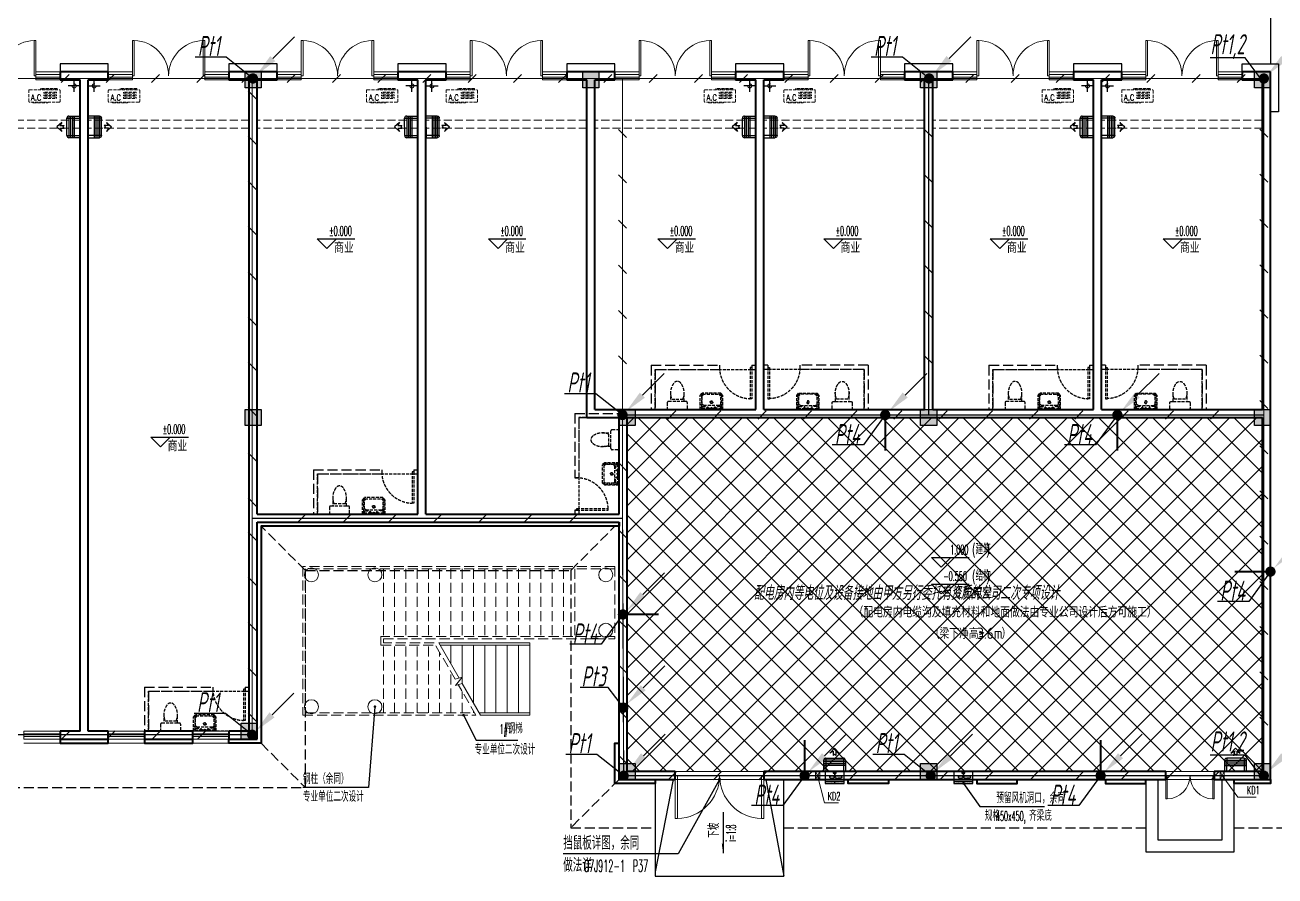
# Model space of a CAD drawing. Extents: x -24105 to 1725648, y 165513 to 982828.
# Drawn here: x 161605 to 192690, y 188250 to 209414 of the extents above; entities that cross this region are included whole.
import ezdxf
from ezdxf.enums import TextEntityAlignment as Align

# ---------------------------------------------------------------- set-up
doc = ezdxf.new("R2010")
doc.units = 0
doc.header["$LTSCALE"] = 1000
doc.header["$MEASUREMENT"] = 0
for name, pattern in [('__DASH', [0.35, 0.25, -0.1]), ('CENTER2', [1.125, 0.75, -0.125, 0.125, -0.125]), ('DASH', [0.35, 0.25, -0.1])]:
    doc.linetypes.add(name, pattern=pattern)
for name, color, linetype in [('!!电气', 1, 'Continuous'), ('A-AC', 8, 'Continuous'), ('A-DI-S(箭头)', 8, 'Continuous'), ('A-EQPM-MECH', 8, 'Continuous'), ('DIM-照明', 3, 'Continuous'), ('DIM_ELEV', 8, 'Continuous'), ('DIM_LEAD', 8, 'Continuous'), ('DIM_SYMB', 8, 'Continuous'), ('H-SB-ZK', 8, 'Continuous'), ('LWIRE', 4, 'Continuous'), ('PUB_TEXT', 8, 'Continuous'), ('S-COLU-HATCH', 8, 'Continuous'), ('S-COLU-LINE1', 8, 'Continuous'), ('SHTLN', 4, 'Continuous'), ('WIRE-接地', 2, 'Continuous'), ('卫生间', 8, 'Continuous'), ('平面线脚', 8, 'Continuous'), ('机电标识类', 8, 'Continuous')]:
    doc.layers.add(name, color=color, linetype=linetype)
for name, color, linetype, lineweight in [('E_钢构雨棚', 8, 'Continuous', 18), ('WALL', 8, 'Continuous', 40), ('WINDOW', 8, 'Continuous', 15), ('平面-栏杆', 8, 'Continuous', 15), ('平面-看线', 8, 'Continuous', 15), ('平面-空调预留孔', 8, 'Continuous', 15), ('空调', 8, 'Continuous', 13), ('立面-普通轮廓', 8, 'Continuous', 18)]:
    doc.layers.add(name, color=color, linetype=linetype, lineweight=lineweight)
doc.layers.add('审核', color=1, linetype='Continuous', plot=False)
doc.styles.add('_TCH_DIM', font='SIMPLEX.shx', dxfattribs={"width": 0.7, "bigfont": 'GBCBIG.shx'})
doc.styles.add('HZTXT', font='gbeitc.shx', dxfattribs={"width": 0.8, "height": 400, "bigfont": 'hztxt.shx'})
doc.styles.get("Standard").update_dxf_attribs({"font": 'gbenor.shx', "bigfont": 'gbcbig.shx'})

# ---------------------------------------------------------------- blocks, each defined once
blk = doc.blocks.new('QER5Y5WE3')
for p, q in [((-194, 188), (-1, 388)), ((72, 389), (-156, 153)), ((321, -43), (-61, 326)), ((360, -17), (-29, 359)), ((389, 14), (0, 389)), ((72, 389), (387, 86)), ((236, 408), (404, 419)), ((326, 383), (236, 408)), ((326, 383), (253, 308)), ((372, 340), (299, 264)), ((399, 251), (372, 340)), ((399, 251), (404, 419)), ((194, -188), (-194, 188)), ((292, -73), (-90, 296)), ((387, 86), (159, -151)), ((388, 13), (194, -188)), ((297, 307), (253, 308)), ((299, 264), (297, 307))]:
    blk.add_line(p, q)
for centre, start, end in [((36, 352), 46.0154, 136.0154), ((351, 49), 316.0154, 46.0154)]:
    blk.add_arc(centre, 51.3, start, end)
blk = doc.blocks.new('DWEX-4.0')
at = {"layer": 'H-SB-ZK'}
for p, q in [((-300, 38), (-300, -38)), ((-257, 38), (-300, 38)), ((-257, -38), (-257, 38)), ((-257, 0), (-160, 0)), ((-300, -38), (-257, -38))]:
    blk.add_line(p, q, dxfattribs=at)
blk.add_lwpolyline([(0, -235), (0, 235), (-300, 235), (-300, -235)], close=True, dxfattribs=at)
for points in [[(-300, 235), (-291, 38), (-291, -38), (-300, -235)], [(-300, 235), (-291, 38), (-291, -38), (-300, -235)], [(-300, 170), (-291, 38), (-291, -38), (-300, -120)], [(-300, 70), (-294, 38), (-295, -38), (-300, -70)], [(-140, 0), (-300, 0)], [(-111, 0), (-115, 0)], [(0, 0), (-48, 0)], [(-41, 235), (-41, -235)], [(-41, 235), (-30, 212), (-41, 195), (-32, 161), (-41, 122)], [(-41, 122), (-32, 89), (-41, 63), (-31, 39), (-41, 21)], [(-41, 21), (-30, -2), (-41, -19), (-31, -43), (-41, -61)], [(-41, -61), (-30, -84), (-41, -101), (-31, -125), (-41, -155)], [(-41, -155), (-30, -164), (-41, -180), (-40, -182)], [(-40, -182), (-30, -216), (-41, -233), (-40, -235)]]:
    blk.add_lwpolyline(points, dxfattribs=at)
for centre, major_axis, ratio, start_param, end_param in [((-91, 67), (0, 130), 0.714286, 1.363322, 1.570796), ((-91, 67), (0, 130), 0.714286, 1.570796, 1.77827), ((-123, 81), (10, 272), 0.216761, 1.270502, 1.533214), ((-125, 57), (0, 81.4), 0.714286, 1.77827, 2.040982), ((-146, 142), (0, 47.7), 0.714286, 0.683857, 1.100611), ((-146, 41), (0, 47.7), 0.714286, 2.040982, 2.457736), ((-160, 165), (0, 18.1), 0.714286, 0, 0.683857), ((-160, 18), (0, 18.1), 0.714286, 2.457736, 3.141593), ((-160, 165), (0, 18.1), 0.714286, -0.683857, 0), ((-160, 18), (0, 18.1), 0.714286, 3.141593, 3.82545), ((-173, 142), (0, 47.7), 0.714286, -1.100611, -0.683857), ((-173, 41), (0, 47.7), 0.714286, 3.82545, 4.242203), ((-196, 81), (-10, 272), 0.216761, -1.533214, -1.270502), ((-194, 57), (0, 81.4), 0.714286, 4.242203, 4.504915), ((-229, 67), (0, 130), 0.714286, -1.570796, -1.363322), ((-229, 67), (0, 130), 0.714286, 4.504915, 4.712389), ((-91, -67), (0, 130), 0.714286, 1.363322, 1.570796), ((-91, -67), (0, 130), 0.714286, 1.570796, 1.77827), ((-125, -57), (0, 81.4), 0.714286, 1.100611, 1.363322), ((-125, -77), (0, 81.4), 0.714286, 1.77827, 2.040982), ((-146, -41), (0, 47.7), 0.714286, 0.683857, 1.100611), ((-146, -92), (0, 47.7), 0.714286, 2.040982, 2.457736), ((-160, -18), (0, 18.1), 0.714286, 0, 0.683857), ((-160, -115), (0, 18.1), 0.714286, 2.457736, 3.141593), ((-160, -18), (0, 18.1), 0.714286, -0.683857, 0), ((-160, -115), (0, 18.1), 0.714286, 3.141593, 3.82545), ((-173, -41), (0, 47.7), 0.714286, -1.100611, -0.683857), ((-173, -92), (0, 47.7), 0.714286, 3.82545, 4.242203), ((-194, -57), (0, 81.4), 0.714286, -1.363322, -1.100611), ((-194, -77), (0, 81.4), 0.714286, 4.242203, 4.504915), ((-229, -67), (0, 130), 0.714286, -1.570796, -1.363322), ((-229, -67), (0, 130), 0.714286, 4.504915, 4.712389)]:
    blk.add_ellipse(centre, major_axis=major_axis, ratio=ratio, start_param=start_param, end_param=end_param, dxfattribs=at)
blk = doc.blocks.new('GSDFD')
at = {"layer": '机电标识类', "color": 250, "linetype": 'DASH', "ltscale": 400}
for p, q in [((14683876, 6457939), (14683876, 6458239)), ((14683726, 6458089), (14684026, 6458089))]:
    blk.add_line(p, q, dxfattribs=at)
at = {"layer": '空调', "color": 1, "linetype": 'DASH'}
blk.add_circle((14683876, 6458089), 50, dxfattribs=at)
blk = doc.blocks.new('gsergvr')
at = {"layer": '平面-空调预留孔', "linetype": 'DASH', "ltscale": 0.3}
for p, q in [((34075, 17176), (34075, 17166)), ((34085, 17156), (34438, 17156)), ((34448, 17166), (34448, 17176))]:
    blk.add_line(p, q, dxfattribs=at)
blk.add_lwpolyline([(34729, 17176), (33989, 17176, -0.414214), (33969, 17196), (33969, 17466, -0.414214), (33989, 17486), (34729, 17486, -0.414214), (34749, 17466), (34749, 17196, -0.414214)], format="xyb", close=True, dxfattribs=at)
for points in [[(34679, 17515), (34260, 17515), (34260, 17500), (34679, 17500)], [(34658, 17428), (34343, 17428), (34343, 17399), (34658, 17399)], [(34658, 17362), (34343, 17362), (34343, 17333), (34658, 17333)], [(34658, 17296), (34343, 17296), (34343, 17267), (34658, 17267)]]:
    blk.add_lwpolyline(points, close=True, dxfattribs=at)
for centre, start, end in [((34085, 17166), 180, 270), ((34438, 17166), 270, 0)]:
    blk.add_arc(centre, 10, start, end, dxfattribs=at)
at = {"layer": '平面-空调预留孔', "linetype": 'DASH', "ltscale": 0.3, "style": '_TCH_DIM', "width": 0.705882}
blk.add_text('A.C', height=146.9, dxfattribs=at).set_placement((34028, 17216))
blk = doc.blocks.new('1241241')
at = {"layer": '审核', "color": 251, "linetype": '__DASH'}
for p, q in [((1100, 2600), (0, 2600)), ((0, 2500), (0, 2600)), ((1000, 2500), (0, 2500)), ((1000, 2500), (1000, 900)), ((1100, 2600), (1100, 900)), ((1100, 900), (1000, 900)), ((1000, 100), (1000, 100)), ((1100, 100), (1000, 100)), ((1100, 100), (1000, 100)), ((1000, 100), (1000, 0)), ((1100, 100), (1000, 100)), ((1100, 0), (1000, 0)), ((1100, 100), (1100, 100)), ((1100, 100), (1100, 0))]:
    blk.add_line(p, q, dxfattribs=at)
at = {"layer": '审核', "color": 251, "linetype": '__DASH', "ltscale": 0.3}
for p, q in [((170, 2200), (30, 2200)), ((0, 2170), (0, 1730)), ((200, 2119), (200, 2170)), ((200, 1780), (200, 2119)), ((430, 2119), (200, 2119)), ((260, 2089), (260, 1810)), ((30, 1700), (170, 1700)), ((200, 1730), (200, 1780)), ((200, 1780), (430, 1780)), ((0, 1379), (350, 1379)), ((0, 819), (0, 1379)), ((349, 1351), (26, 1351)), ((26, 848), (26, 1351)), ((26, 1331), (79, 1331)), ((51, 1379), (51, 1352)), ((79, 1331), (79, 1253)), ((84, 1248), (100, 1248)), ((100, 909), (100, 1289)), ((101, 1291), (127, 1331)), ((123, 1380), (123, 1352)), ((127, 1331), (335, 1331)), ((335, 1331), (381, 1290)), ((381, 1321), (349, 1351)), ((350, 1379), (410, 1329)), ((381, 1321), (381, 878)), ((410, 869), (410, 1329)), ((26, 1010), (26, 1190)), ((26, 1100), (26, 1010)), ((79, 868), (79, 945)), ((84, 950), (100, 950)), ((0, 819), (350, 819)), ((26, 868), (79, 868)), ((349, 848), (26, 848)), ((51, 822), (51, 848)), ((100, 909), (127, 868)), ((123, 820), (123, 848)), ((127, 868), (335, 868)), ((335, 868), (381, 909)), ((381, 878), (349, 848)), ((350, 819), (410, 869)), ((1100, 900), (1000, 900)), ((270, 100), (270, 140)), ((1050, 140), (270, 140)), ((1050, 100), (270, 100)), ((1100, 100), (1000, 100)), ((1050, 100), (1050, 140))]:
    blk.add_line(p, q, dxfattribs=at)
blk.add_lwpolyline([(1000, 0), (0, 0), (0, 2500), (1000, 2500)], close=True, dxfattribs=at)
for centre, radius in [((44, 1100), 8), ((54, 1190), 15), ((56, 1010), 15), ((182, 1100), 33.1), ((182, 1100), 24.9)]:
    blk.add_circle(centre, radius, dxfattribs=at)
for centre, radius, start, end in [((30, 2170), 30, 90, 180), ((170, 2170), 30, 0, 90), ((413, 1722), 398, 53.3619, 112.5495), ((590, 1950), 110, 303.4509, 56.5491), ((30, 1730), 30, 180, 270), ((170, 1730), 30, 270, 0), ((413, 2177), 398, 247.4505, 306.6381), ((84, 1253), 5, 180, 270), ((105, 1289), 5, 147.2444, 180), ((84, 945), 5, 90, 180), ((1050, 120), 780, 90, 178.5307)]:
    blk.add_arc(centre, radius, start, end, dxfattribs=at)
blk = doc.blocks.new('12141')
at = {"layer": '审核', "color": 251, "linetype": '__DASH'}
for p, q in [((-1100, 2500), (0, 2500)), ((-1100, 2500), (-1100, 900)), ((0, 2500), (0, 2400)), ((-1000, 2400), (0, 2400)), ((-1000, 2400), (-1000, 900)), ((-1000, 900), (-1100, 900)), ((-1100, 100), (-1100, 100)), ((-1000, 100), (-1100, 100)), ((-1000, 100), (-1100, 100)), ((-1100, 100), (-1100, 0)), ((-1000, 100), (-1100, 100)), ((-1000, 0), (-1100, 0)), ((-1000, 100), (-1000, 100)), ((-1000, 100), (-1000, 0))]:
    blk.add_line(p, q, dxfattribs=at)
at = {"layer": '审核', "color": 251, "linetype": '__DASH', "ltscale": 0.3}
for p, q in [((-430, 2019), (-200, 2019)), ((-260, 1989), (-260, 1710)), ((-200, 2019), (-200, 2070)), ((-200, 1680), (-200, 2019)), ((-170, 2100), (-30, 2100)), ((0, 2070), (0, 1630)), ((-200, 1680), (-430, 1680)), ((-200, 1630), (-200, 1680)), ((-30, 1600), (-170, 1600)), ((-350, 1279), (-410, 1229)), ((-381, 1221), (-349, 1251)), ((0, 1279), (-350, 1279)), ((-349, 1251), (-26, 1251)), ((-123, 1280), (-123, 1252)), ((-51, 1279), (-51, 1252)), ((-26, 748), (-26, 1251)), ((0, 719), (0, 1279)), ((-410, 769), (-410, 1229)), ((-335, 1231), (-381, 1190)), ((-381, 1221), (-381, 778)), ((-127, 1231), (-335, 1231)), ((-101, 1191), (-127, 1231)), ((-100, 809), (-100, 1189)), ((-84, 1148), (-100, 1148)), ((-26, 1231), (-79, 1231)), ((-79, 1231), (-79, 1153)), ((-26, 910), (-26, 1090)), ((-26, 1000), (-26, 910)), ((-1100, 900), (-1000, 900)), ((-350, 719), (-410, 769)), ((-335, 768), (-381, 809)), ((-381, 778), (-349, 748)), ((0, 719), (-350, 719)), ((-349, 748), (-26, 748)), ((-127, 768), (-335, 768)), ((-100, 809), (-127, 768)), ((-123, 720), (-123, 748)), ((-84, 850), (-100, 850)), ((-79, 768), (-79, 845)), ((-26, 768), (-79, 768)), ((-51, 722), (-51, 748)), ((-1100, 100), (-1000, 100)), ((-1050, 100), (-1050, 140)), ((-1050, 140), (-270, 140)), ((-1050, 100), (-270, 100)), ((-270, 100), (-270, 140))]:
    blk.add_line(p, q, dxfattribs=at)
blk.add_lwpolyline([(-1000, 0), (0, 0), (0, 2400), (-1000, 2400)], close=True, dxfattribs=at)
for centre, radius in [((-182, 1000), 33.1), ((-182, 1000), 24.9), ((-54, 1090), 15), ((-44, 1000), 8), ((-56, 910), 15)]:
    blk.add_circle(centre, radius, dxfattribs=at)
for centre, radius, start, end in [((-590, 1850), 110, 123.4509, 236.5491), ((-413, 1622), 398, 67.4505, 126.6381), ((-170, 2070), 30, 90, 180), ((-30, 2070), 30, 0, 90), ((-413, 2077), 398, 233.3619, 292.5495), ((-170, 1630), 30, 180, 270), ((-30, 1630), 30, 270, 0), ((-105, 1189), 5, 0, 32.7556), ((-84, 1153), 5, 270, 0), ((-1050, 120), 780, 1.4693, 90), ((-84, 845), 5, 0, 90)]:
    blk.add_arc(centre, radius, start, end, dxfattribs=at)
blk = doc.blocks.new('12431231')
at = {"layer": 'S-COLU-HATCH'}
h = blk.add_hatch(color=256, dxfattribs=at)
h.dxf.hatch_style = 1
h.paths.add_polyline_path([(-25500, 17600), (-25100, 17600), (-25100, 17200), (-25500, 17200)])
h = blk.add_hatch(color=256, dxfattribs=at)
h.dxf.hatch_style = 1
h.paths.add_polyline_path([(-17100, 17600), (-16700, 17600), (-16700, 17200), (-17100, 17200)])
h = blk.add_hatch(color=256, dxfattribs=at)
h.dxf.hatch_style = 1
h.paths.add_polyline_path([(-8700, 17600), (-8300, 17600), (-8300, 17200), (-8700, 17200)])
h = blk.add_hatch(color=256, dxfattribs=at)
h.dxf.hatch_style = 1
h.paths.add_polyline_path([(-400, 17600), (0, 17600), (0, 17200), (-400, 17200)])
h = blk.add_hatch(color=256, dxfattribs=at)
h.dxf.hatch_style = 1
h.paths.add_polyline_path([(-25500, 9200), (-25100, 9200), (-25100, 8800), (-25500, 8800)])
h = blk.add_hatch(color=256, dxfattribs=at)
h.dxf.hatch_style = 1
h.paths.add_polyline_path([(-16200, 9200), (-15800, 9200), (-15800, 8800), (-16200, 8800)])
h = blk.add_hatch(color=256, dxfattribs=at)
h.dxf.hatch_style = 1
h.paths.add_polyline_path([(-8700, 9200), (-8300, 9200), (-8300, 8800), (-8700, 8800)])
h = blk.add_hatch(color=256, dxfattribs=at)
h.dxf.hatch_style = 1
h.paths.add_polyline_path([(-400, 9200), (0, 9200), (0, 8800), (-400, 8800)])
h = blk.add_hatch(color=256, dxfattribs=at)
h.dxf.hatch_style = 1
h.paths.add_polyline_path([(-25600, 1400), (-25200, 1400), (-25200, 1000), (-25600, 1000)])
h = blk.add_hatch(color=256, dxfattribs=at)
h.dxf.hatch_style = 1
h.paths.add_polyline_path([(-16200, 400), (-15800, 400), (-15800, 0), (-16200, 0)])
h = blk.add_hatch(color=256, dxfattribs=at)
h.dxf.hatch_style = 1
h.paths.add_polyline_path([(-8700, 400), (-8300, 400), (-8300, 0), (-8700, 0)])
h = blk.add_hatch(color=256, dxfattribs=at)
h.dxf.hatch_style = 1
h.paths.add_polyline_path([(-400, 400), (0, 400), (0, 0), (-400, 0)])
at = {"layer": 'S-COLU-LINE1'}
for points in [[(-25500, 17600), (-25100, 17600), (-25100, 17200), (-25500, 17200)], [(-17100, 17600), (-16700, 17600), (-16700, 17200), (-17100, 17200)], [(-8700, 17600), (-8300, 17600), (-8300, 17200), (-8700, 17200)], [(-400, 17600), (0, 17600), (0, 17200), (-400, 17200)], [(-25500, 9200), (-25100, 9200), (-25100, 8800), (-25500, 8800)], [(-16200, 9200), (-15800, 9200), (-15800, 8800), (-16200, 8800)], [(-8700, 9200), (-8300, 9200), (-8300, 8800), (-8700, 8800)], [(-400, 9200), (0, 9200), (0, 8800), (-400, 8800)], [(-25600, 1400), (-25200, 1400), (-25200, 1000), (-25600, 1000)], [(-16200, 400), (-15800, 400), (-15800, 0), (-16200, 0)], [(-8700, 400), (-8300, 400), (-8300, 0), (-8700, 0)], [(-400, 400), (0, 400), (0, 0), (-400, 0)]]:
    blk.add_lwpolyline(points, close=True, dxfattribs=at)
blk = doc.blocks.new('$DorLib2D$00000002')
for p, q in [((-0.5, 0), (-0.5, 0.4875)), ((-0.475, 0.4875), (-0.5, 0.4875)), ((-0.475, 0), (-0.475, 0.4875)), ((0.475, 0), (0.475, 0.4875)), ((0.475, 0.4875), (0.5, 0.4875)), ((0.5, 0), (0.5, 0.4875)), ((-0.5, 0), (-0.475, 0)), ((0.5, 0), (0.475, 0))]:
    blk.add_line(p, q)
at = {"lineweight": 13}
for centre, start, end in [((-0.4875, 0), 0, 88.53072), ((0.4875, 0), 91.46928, 180)]:
    blk.add_arc(centre, 0.4875, start, end, dxfattribs=at)
blk = doc.blocks.new('$WINLIB2D$00000001')
at = {"color": 0}
for points in [[(-0.5, 0.5), (-0.5, -0.5)], [(-0.5, 0.5), (0.5, 0.5)], [(0.5, -0.5), (0.5, 0.5)], [(0.5, 0.167), (-0.5, 0.167)], [(0.5, -0.167), (-0.5, -0.167)], [(-0.5, -0.5), (0.5, -0.5)]]:
    blk.add_lwpolyline(points, dxfattribs=at)
blk = doc.blocks.new('ASDASFDAHHH')
at = {"layer": 'DIM_SYMB'}
blk.add_hatch(color=8, dxfattribs=at).paths.add_polyline_path([(1525395.7, 1135620.1), (1525395.7, 1135860.1), (1525363.7, 1135860.1)])
at = {"layer": '立面-普通轮廓'}
h = blk.add_hatch(dxfattribs=at)
h.set_pattern_fill('ANSI37', color=8, scale=300)
h.set_pattern_definition([(45, (0, 0), (-336.7596, 336.7596), []), (135, (0, 0), (-336.7596, -336.7596), [])])
h.paths.add_polyline_path([(1523007.9, 1146456.1), (1538807.9, 1146456.1), (1538807.9, 1137656.1), (1523007.9, 1137656.1)])
at = {"layer": 'A-DI-S(箭头)', "color": 8}
blk.add_lwpolyline([(1520587.9, 1139956.1, 0, 0, 0), (1519147.9, 1139956.1, 64, 0, 0), (1518907.9, 1139956.1, 0, 0, 0)], format="xyseb", dxfattribs=at)
at = {"layer": 'A-EQPM-MECH', "color": 8}
for points in [[(1484007.9, 1151756.1), (1484007.9, 1154556.1), (1502007.9, 1154556.1), (1502007.9, 1158056.1), (1539007.9, 1158056.1), (1539007.9, 1155256.1)], [(1523707.9, 1137456.1), (1523707.9, 1135056.1), (1526907.9, 1135056.1), (1526907.9, 1137456.1)], [(1524157.9, 1137456.1), (1523707.9, 1135163.5)], [(1526457.9, 1137456.1), (1526907.9, 1135056.1)], [(1535907.9, 1137456.1), (1535907.9, 1135656), (1538108, 1135656), (1538107.9, 1137456.1)], [(1536207.9, 1137456.1), (1536207.9, 1135956), (1537807.9, 1135956), (1537807.9, 1137456.1)]]:
    blk.add_lwpolyline(points, dxfattribs=at)
at = {"layer": 'DIM_ELEV', "color": 8}
for p, q in [((1515544.9, 1150659.4), (1515304.9, 1150899.4)), ((1515304.9, 1150899.4), (1516240.2, 1150899.4)), ((1515544.9, 1150659.4), (1515784.9, 1150899.4)), ((1519798.7, 1150659.4), (1519558.7, 1150899.4)), ((1519558.7, 1150899.4), (1520494, 1150899.4)), ((1519798.7, 1150659.4), (1520038.7, 1150899.4)), ((1524013.3, 1150659.4), (1523773.3, 1150899.4)), ((1523773.3, 1150899.4), (1524708.5, 1150899.4)), ((1524013.3, 1150659.4), (1524253.3, 1150899.4)), ((1528139.2, 1150659.4), (1527899.2, 1150899.4)), ((1527899.2, 1150899.4), (1528834.5, 1150899.4)), ((1528139.2, 1150659.4), (1528379.2, 1150899.4)), ((1532276.8, 1150659.4), (1532036.8, 1150899.4)), ((1532036.8, 1150899.4), (1532972, 1150899.4)), ((1532276.8, 1150659.4), (1532516.8, 1150899.4)), ((1536577.1, 1150659.4), (1536337.1, 1150899.4)), ((1536337.1, 1150899.4), (1537272.4, 1150899.4)), ((1536577.1, 1150659.4), (1536817.1, 1150899.4)), ((1511405.2, 1145730.6), (1511165.2, 1145970.6)), ((1511165.2, 1145970.6), (1512100.5, 1145970.6)), ((1511405.2, 1145730.6), (1511645.2, 1145970.6)), ((1530819.7, 1142735.5), (1530579.7, 1142975.5)), ((1530579.7, 1142975.5), (1531515, 1142975.5)), ((1530819.7, 1142735.5), (1531059.7, 1142975.5)), ((1530819.7, 1142073.6), (1530579.7, 1142313.6)), ((1530579.7, 1142313.6), (1531515, 1142313.6)), ((1530819.7, 1142073.6), (1531059.7, 1142313.6))]:
    blk.add_line(p, q, dxfattribs=at)
at = {"layer": 'DIM_LEAD', "color": 8}
for p, q in [((1516737.9, 1139266.1), (1516575, 1137260.9)), ((1518940.4, 1139056.1), (1519258.7, 1138433.3)), ((1519258.7, 1138433.3), (1520290.8, 1138433.3)), ((1525307.9, 1137456.1), (1524277, 1135609.3)), ((1516575, 1137260.9), (1514948.6, 1137260.9)), ((1531373.1, 1137355.6), (1531778.1, 1136786.9)), ((1531778.1, 1136786.9), (1533392.5, 1136786.9)), ((1524277, 1135609.3), (1521421.6, 1135609.3))]:
    blk.add_line(p, q, dxfattribs=at)
for points, const_width in [([(1516739.2, 1139282.1, 1), (1516736.7, 1139250.2, 1)], 32), ([(1518933.1, 1139070.4, 1), (1518947.7, 1139041.9, 1)], 32), ([(1525317.7, 1137473.6, 1), (1525298.2, 1137438.7, 1)], 40), ([(1531363.8, 1137368.7, 1), (1531382.4, 1137342.6, 1)], 32)]:
    blk.add_lwpolyline(points, format="xyb", close=True, dxfattribs=dict(at, const_width=const_width))
at = {"layer": 'DIM_SYMB', "color": 8}
blk.add_lwpolyline([(1525395.7, 1136644.3), (1525395.7, 1135620.1)], dxfattribs=at)
at = {"layer": 'E_钢构雨棚', "color": 8}
for centre in [(1515157.9, 1142546.1), (1516737.9, 1142546.1), (1522477.9, 1142546.1), (1522477.9, 1141166.1), (1515157.9, 1139266.1), (1516737.9, 1139266.1)]:
    blk.add_circle(centre, 175, dxfattribs=at)
at = {"layer": 'WALL', "color": 8}
for p, q in [((1509507.9, 1155056.1), (1508907.9, 1155056.1)), ((1508907.9, 1155056.1), (1508907.9, 1154856.1)), ((1508907.9, 1154856.1), (1509407.9, 1154856.1)), ((1509407.9, 1138656.1), (1509407.9, 1154856.1)), ((1510107.9, 1155056.1), (1509507.9, 1155056.1)), ((1509607.9, 1138656.1), (1509607.9, 1154856.1)), ((1509607.9, 1154856.1), (1510107.9, 1154856.1)), ((1510107.9, 1154856.1), (1510107.9, 1155056.1)), ((1513707.9, 1155056.1), (1513107.9, 1155056.1)), ((1513107.9, 1155056.1), (1513107.9, 1154856.1)), ((1513107.9, 1154856.1), (1513607.9, 1154856.1)), ((1513607.9, 1143956.1), (1513607.9, 1154856.1)), ((1514307.9, 1155056.1), (1513707.9, 1155056.1)), ((1513807.9, 1154856.1), (1514307.9, 1154856.1)), ((1513807.9, 1144056.1), (1513807.9, 1154856.1)), ((1514307.9, 1154856.1), (1514307.9, 1155056.1)), ((1517907.9, 1155056.1), (1517307.9, 1155056.1)), ((1517307.9, 1155056.1), (1517307.9, 1154856.1)), ((1517307.9, 1154856.1), (1517807.9, 1154856.1)), ((1517807.9, 1144056.1), (1517807.9, 1154856.1)), ((1518507.9, 1155056.1), (1517907.9, 1155056.1)), ((1518007.9, 1154856.1), (1518507.9, 1154856.1)), ((1518007.9, 1144056.1), (1518007.9, 1154856.1)), ((1518507.9, 1154856.1), (1518507.9, 1155056.1)), ((1522107.9, 1155056.1), (1521507.9, 1155056.1)), ((1521507.9, 1155056.1), (1521507.9, 1154856.1)), ((1521507.9, 1154856.1), (1522007.9, 1154856.1)), ((1522007.9, 1146456.1), (1522007.9, 1154856.1)), ((1522707.9, 1155056.1), (1522107.9, 1155056.1)), ((1522207.9, 1154856.1), (1522707.9, 1154856.1)), ((1522207.9, 1146656.1), (1522207.9, 1154856.1)), ((1522707.9, 1154856.1), (1522707.9, 1155056.1)), ((1526307.9, 1155056.1), (1525707.9, 1155056.1)), ((1525707.9, 1155056.1), (1525707.9, 1154856.1)), ((1525707.9, 1154856.1), (1526207.9, 1154856.1)), ((1526207.9, 1146656.1), (1526207.9, 1154856.1)), ((1526907.9, 1155056.1), (1526307.9, 1155056.1)), ((1526407.9, 1154856.1), (1526907.9, 1154856.1)), ((1526407.9, 1146656.1), (1526407.9, 1154856.1)), ((1526907.9, 1154856.1), (1526907.9, 1155056.1)), ((1530507.9, 1155056.1), (1529907.9, 1155056.1)), ((1529907.9, 1155056.1), (1529907.9, 1154856.1)), ((1529907.9, 1154856.1), (1530407.9, 1154856.1)), ((1530407.9, 1146656.1), (1530407.9, 1154856.1)), ((1531107.9, 1155056.1), (1530507.9, 1155056.1)), ((1530607.9, 1154856.1), (1531107.9, 1154856.1)), ((1530607.9, 1146656.1), (1530607.9, 1154856.1)), ((1531107.9, 1154856.1), (1531107.9, 1155056.1)), ((1534707.9, 1155056.1), (1534107.9, 1155056.1)), ((1534107.9, 1155056.1), (1534107.9, 1154856.1)), ((1534107.9, 1154856.1), (1534607.9, 1154856.1)), ((1534607.9, 1146656.1), (1534607.9, 1154856.1)), ((1535307.9, 1155056.1), (1534707.9, 1155056.1)), ((1534807.9, 1154856.1), (1535307.9, 1154856.1)), ((1534807.9, 1146656.1), (1534807.9, 1154856.1)), ((1535307.9, 1154856.1), (1535307.9, 1155056.1)), ((1539007.9, 1155056.1), (1538307.9, 1155056.1)), ((1538307.9, 1155056.1), (1538307.9, 1154856.1)), ((1538307.9, 1154856.1), (1538807.9, 1154856.1)), ((1538807.9, 1146656.1), (1538807.9, 1154856.1)), ((1539007.9, 1146556.1), (1539007.9, 1155056.1)), ((1522007.9, 1146456.1), (1522807.9, 1146456.1)), ((1522207.9, 1146656.1), (1522907.9, 1146656.1)), ((1522807.9, 1144056.1), (1522807.9, 1146456.1)), ((1522907.9, 1146656.1), (1526207.9, 1146656.1)), ((1523007.9, 1146456.1), (1526307.9, 1146456.1)), ((1523007.9, 1143956.1), (1523007.9, 1146456.1)), ((1526307.9, 1146456.1), (1530507.9, 1146456.1)), ((1526407.9, 1146656.1), (1530407.9, 1146656.1)), ((1530507.9, 1146456.1), (1534707.9, 1146456.1)), ((1530607.9, 1146656.1), (1534607.9, 1146656.1)), ((1534707.9, 1146456.1), (1538807.9, 1146456.1)), ((1534807.9, 1146656.1), (1538807.9, 1146656.1)), ((1538807.9, 1137656.1), (1538807.9, 1146456.1)), ((1539007.9, 1137456.1), (1539007.9, 1146556.1)), ((1513607.9, 1138656.1), (1513607.9, 1143956.1)), ((1513807.9, 1144056.1), (1517807.9, 1144056.1)), ((1518007.9, 1144056.1), (1522807.9, 1144056.1)), ((1523007.9, 1137656.1), (1523007.9, 1143956.1)), ((1513807.9, 1138456.1), (1513807.9, 1143856.1)), ((1513807.9, 1143856.1), (1517907.9, 1143856.1)), ((1517907.9, 1143856.1), (1522807.9, 1143856.1)), ((1522807.9, 1137456.1), (1522807.9, 1143856.1)), ((1509407.9, 1138656.1), (1508907.9, 1138656.1)), ((1508907.9, 1138656.1), (1508907.9, 1138456.1)), ((1510107.9, 1138656.1), (1509607.9, 1138656.1)), ((1510107.9, 1138456.1), (1510107.9, 1138656.1)), ((1512207.9, 1138656.1), (1511007.9, 1138656.1)), ((1511007.9, 1138656.1), (1511007.9, 1138456.1)), ((1512207.9, 1138456.1), (1512207.9, 1138656.1)), ((1513607.9, 1138656.1), (1513107.9, 1138656.1)), ((1513107.9, 1138656.1), (1513107.9, 1138456.1)), ((1508907.9, 1138456.1), (1509507.9, 1138456.1)), ((1509507.9, 1138456.1), (1510107.9, 1138456.1)), ((1511007.9, 1138456.1), (1512207.9, 1138456.1)), ((1513107.9, 1138456.1), (1513807.9, 1138456.1)), ((1522807.9, 1137456.1), (1524207.9, 1137456.1)), ((1524207.9, 1137656.1), (1523007.9, 1137656.1)), ((1524207.9, 1137456.1), (1524207.9, 1137656.1)), ((1536407.9, 1137656.1), (1526407.9, 1137656.1)), ((1526407.9, 1137656.1), (1526407.9, 1137456.1)), ((1526407.9, 1137456.1), (1536407.9, 1137456.1)), ((1536407.9, 1137456.1), (1536407.9, 1137656.1)), ((1538807.9, 1137656.1), (1537607.9, 1137656.1)), ((1537607.9, 1137656.1), (1537607.9, 1137456.1)), ((1537607.9, 1137456.1), (1539007.9, 1137456.1))]:
    blk.add_line(p, q, dxfattribs=at)
for points in [[(1522807.9, 1143856.1), (1522807.9, 1143756.1), (1513907.9, 1143756.1), (1513907.9, 1138356.1), (1513107.9, 1138356.1), (1513107.9, 1138456.1)], [(1508907.9, 1138456.1), (1508907.9, 1138356.1), (1510107.9, 1138356.1), (1510107.9, 1138456.1)], [(1511007.9, 1138456.1), (1511007.9, 1138356.1), (1512207.9, 1138356.1), (1512207.9, 1138456.1)], [(1523707.9, 1137456.1), (1523707.9, 1137356.1), (1522707.9, 1137356.1), (1522707.9, 1138356.1), (1522807.9, 1138356.1)], [(1529507.9, 1137456.1), (1529507.9, 1137356.1), (1528507.9, 1137356.1), (1528507.9, 1137456.1)], [(1531707.9, 1137456.1), (1531707.9, 1137356.1), (1532707.9, 1137356.1), (1532707.9, 1137456.1)], [(1534907.9, 1137456.1), (1534907.9, 1137356.1), (1535907.9, 1137356.1), (1535907.9, 1137456.1)], [(1539007.9, 1137456.1), (1539007.9, 1137356.1), (1538107.9, 1137356.1), (1538107.9, 1137456.1)]]:
    blk.add_lwpolyline(points, dxfattribs=at)
at = {"layer": 'WINDOW', "color": 8}
for p, q in [((1524207.9, 1137656.1), (1526407.9, 1137656.1)), ((1524207.9, 1137456.1), (1526407.9, 1137456.1)), ((1536407.9, 1137656.1), (1537607.9, 1137656.1)), ((1536407.9, 1137456.1), (1537607.9, 1137456.1))]:
    blk.add_line(p, q, dxfattribs=at)
at = {"layer": '卫生间', "color": 8, "linetype": 'DASH'}
for points in [[(1484007.9, 1152756.1), (1482807.9, 1152756.1), (1482807.9, 1137256.1), (1515007.9, 1137256.1), (1515007.9, 1142656.1), (1521607.9, 1142656.1), (1521607.9, 1136256.1), (1523707.9, 1136256.1)], [(1515007.9, 1142656.1), (1513907.9, 1143756.1)], [(1521607.9, 1142656.1), (1522707.9, 1143756.1)], [(1513907.9, 1138356.1), (1515007.9, 1137256.1)], [(1522807.9, 1137456.1), (1521607.9, 1136256.1)], [(1526907.9, 1136256.1), (1535907.9, 1136256.1)], [(1538107.9, 1136256.1), (1540423.3, 1136256.1)]]:
    blk.add_lwpolyline(points, dxfattribs=at)
at = {"layer": '平面-栏杆', "color": 8, "linetype": '__DASH'}
for p, q in [((1516947.9, 1142696.1), (1516947.9, 1141016.1)), ((1517227.9, 1142696.1), (1517227.9, 1141016.1)), ((1517507.9, 1142696.1), (1517507.9, 1141016.1)), ((1517787.9, 1142696.1), (1517787.9, 1141016.1)), ((1518067.9, 1142696.1), (1518067.9, 1141016.1)), ((1518347.9, 1142696.1), (1518347.9, 1141016.1)), ((1518627.9, 1142696.1), (1518627.9, 1141016.1)), ((1518907.9, 1142696.1), (1518907.9, 1141016.1)), ((1519187.9, 1142696.1), (1519187.9, 1141016.1)), ((1519467.9, 1142696.1), (1519467.9, 1141016.1)), ((1519747.9, 1142696.1), (1519747.9, 1141016.1)), ((1520027.9, 1142696.1), (1520027.9, 1141016.1)), ((1520307.9, 1142696.1), (1520307.9, 1141016.1)), ((1520587.9, 1142696.1), (1520587.9, 1141016.1)), ((1520867.9, 1142696.1), (1520867.9, 1141016.1)), ((1521147.9, 1142696.1), (1521147.9, 1141016.1)), ((1521427.9, 1142696.1), (1521427.9, 1141016.1)), ((1521707.9, 1142696.1), (1521707.9, 1141016.1)), ((1518731.2, 1139953.3), (1518209.9, 1140856.1)), ((1516947.9, 1139116.1), (1516947.9, 1140796.1)), ((1517227.9, 1139116.1), (1517227.9, 1140796.1)), ((1517507.9, 1139116.1), (1517507.9, 1140796.1)), ((1517787.9, 1139116.1), (1517787.9, 1140796.1)), ((1518067.9, 1139116.1), (1518067.9, 1140796.1)), ((1518347.9, 1139116.1), (1518347.9, 1140617.1)), ((1518627.9, 1139116.1), (1518627.9, 1140132.1)), ((1519249.2, 1139056.1), (1518811.1, 1139814.9)), ((1518907.9, 1139116.1), (1518907.9, 1139647.1)), ((1519187.9, 1139116.1), (1519187.9, 1139162.2))]:
    blk.add_line(p, q, dxfattribs=at)
at = {"layer": '平面-栏杆', "color": 8}
for p, q in [((1518831.2, 1139980.1), (1518325.4, 1140856.1)), ((1520587.9, 1139056.1), (1520587.9, 1140856.1)), ((1518627.9, 1140332.1), (1518627.9, 1140796.1)), ((1518907.9, 1139840.9), (1518907.9, 1140796.1)), ((1519187.9, 1139362.2), (1519187.9, 1140796.1)), ((1519467.9, 1139116.1), (1519467.9, 1140796.1)), ((1519747.9, 1139116.1), (1519747.9, 1140796.1)), ((1520027.9, 1139116.1), (1520027.9, 1140796.1)), ((1520307.9, 1139116.1), (1520307.9, 1140796.1)), ((1518911.6, 1140001.6), (1518731.2, 1139953.3)), ((1518738.7, 1139795.6), (1518911.6, 1140001.6)), ((1518911.1, 1139841.7), (1518738.7, 1139795.6)), ((1519364.6, 1139056.1), (1518911.1, 1139841.7))]:
    blk.add_line(p, q, dxfattribs=at)
at = {"layer": '平面-栏杆', "color": 8, "linetype": '__DASH'}
for points in [[(1522707.9, 1142756.1), (1514947.9, 1142756.1), (1514947.9, 1139056.1), (1519249.2, 1139056.1)], [(1522707.9, 1142696.1), (1515007.9, 1142696.1), (1515007.9, 1139116.1), (1519214.5, 1139116.1)], [(1522707.9, 1142756.1), (1522707.9, 1140956.1)], [(1518209.9, 1140856.1), (1516947.9, 1140856.1), (1516947.9, 1140956.1), (1522707.9, 1140956.1), (1522707.9, 1141016.1), (1516887.9, 1141016.1), (1516887.9, 1140856.1), (1516887.9, 1140796.1), (1518244.6, 1140796.1)]]:
    blk.add_lwpolyline(points, dxfattribs=at)
at = {"layer": '平面-栏杆', "color": 8}
for points in [[(1520587.9, 1140856.1), (1518325.4, 1140856.1)], [(1518360, 1140796.1), (1520587.9, 1140796.1)], [(1519330, 1139116.1), (1520587.9, 1139116.1)], [(1519364.6, 1139056.1), (1520587.9, 1139056.1)]]:
    blk.add_lwpolyline(points, dxfattribs=at)
at = {"layer": '平面-看线', "color": 8, "linetype": 'DASH', "ltscale": 0.8}
for points in [[(1509407.9, 1153856.6), (1505207.9, 1153856.6)], [(1509407.9, 1153656.6), (1505207.9, 1153656.6)], [(1513607.9, 1153856.6), (1509607.9, 1153856.6)], [(1513607.9, 1153656.6), (1509607.9, 1153656.6)], [(1517807.9, 1153856.6), (1513807.9, 1153856.6)], [(1517807.9, 1153656.6), (1513807.9, 1153656.6)], [(1522007.9, 1153856.6), (1518007.9, 1153856.6)], [(1522007.9, 1153656.6), (1518007.9, 1153656.6)], [(1526207.9, 1153856.6), (1522207.9, 1153856.6)], [(1526207.9, 1153656.6), (1522207.9, 1153656.6)], [(1530407.9, 1153856.6), (1526407.9, 1153856.6)], [(1530407.9, 1153656.6), (1526407.9, 1153656.6)], [(1534607.9, 1153856.6), (1530607.9, 1153856.6)], [(1534607.9, 1153656.6), (1530607.9, 1153656.6)], [(1538807.9, 1153856.6), (1534807.9, 1153856.6)], [(1538807.9, 1153656.6), (1534807.9, 1153656.6)]]:
    blk.add_lwpolyline(points, dxfattribs=at)
at = {"layer": '平面-看线', "color": 8}
for points in [[(1508007.9, 1138356.1), (1508907.9, 1138356.1)], [(1510107.9, 1138356.1), (1511007.9, 1138356.1)], [(1512207.9, 1138356.1), (1513107.9, 1138356.1)]]:
    blk.add_lwpolyline(points, dxfattribs=at)
at = {"layer": '平面-空调预留孔', "color": 8}
for p, q in [((1527698, 1137456.1), (1527798, 1137656.1)), ((1527698, 1137656.1), (1527798, 1137456.1)), ((1527746.7, 1137556.1), (1527914.4, 1136872.2)), ((1527746.7, 1137556.1), (1527914.4, 1136872.2)), ((1527746.7, 1137556.1), (1527914.4, 1136872.2)), ((1527746.7, 1137556.1), (1527914.4, 1136872.2)), ((1537858.4, 1137456.1), (1537758.4, 1137656.1)), ((1537858.4, 1137656.1), (1537758.4, 1137456.1)), ((1537807, 1137556.1), (1538195.1, 1137019.4)), ((1537807, 1137556.1), (1538195.1, 1137019.4)), ((1537807, 1137556.1), (1538195.1, 1137019.4)), ((1537807, 1137556.1), (1538195.1, 1137019.4)), ((1527914.4, 1136872.2), (1528269.1, 1136872.2)), ((1538195.1, 1137019.4), (1538650.1, 1137019.4))]:
    blk.add_line(p, q, dxfattribs=at)
for points in [[(1527698, 1137456.1), (1527698, 1137656.1), (1527798, 1137656.1), (1527798, 1137456.1)], [(1537858.4, 1137456.1), (1537858.4, 1137656.1), (1537758.4, 1137656.1), (1537758.4, 1137456.1)]]:
    blk.add_lwpolyline(points, close=True, dxfattribs=at)
at = {"layer": '平面线脚', "color": 8}
for points in [[(1510107.9, 1155056.1), (1510107.9, 1155256.1), (1508907.9, 1155256.1), (1508907.9, 1155056.1)], [(1514307.9, 1155056.1), (1514307.9, 1155256.1), (1513107.9, 1155256.1), (1513107.9, 1155056.1)], [(1518507.9, 1155056.1), (1518507.9, 1155256.1), (1517307.9, 1155256.1), (1517307.9, 1155056.1)], [(1522707.9, 1155056.1), (1522707.9, 1155256.1), (1521507.9, 1155256.1), (1521507.9, 1155056.1)], [(1526907.9, 1155056.1), (1526907.9, 1155256.1), (1525707.9, 1155256.1), (1525707.9, 1155056.1)], [(1531107.9, 1155056.1), (1531107.9, 1155256.1), (1529907.9, 1155256.1), (1529907.9, 1155056.1)], [(1535307.9, 1155056.1), (1535307.9, 1155256.1), (1534107.9, 1155256.1), (1534107.9, 1155056.1)], [(1538307.9, 1155056.1), (1538307.9, 1155256.1), (1539207.9, 1155256.1), (1539207.9, 1154056.1), (1539007.9, 1154056.1)]]:
    blk.add_lwpolyline(points, dxfattribs=at)
at = {"color": 8, "xscale": -1}
for p in [(16193134.6, -5303383.8), (16201534.6, -5303383.8), (16209934.6, -5303383.8), (16218334.6, -5303383.8)]:
    blk.add_blockref('GSDFD', p, dxfattribs=at)
at = {"color": 8}
for name, p in [('GSDFD', (-13174118.7, -5303383.8)), ('GSDFD', (-13165718.7, -5303383.8)), ('GSDFD', (-13157318.7, -5303383.8)), ('GSDFD', (-13148918.7, -5303383.8)), ('12141', (1522807.9, 1144056.1))]:
    blk.add_blockref(name, p, dxfattribs=at)
at = {"color": 8, "rotation": 90}
for p in [(1526207.9, 1146656.1), (1534607.9, 1146656.1), (1517807.9, 1144056.1), (1513607.9, 1138656.1)]:
    blk.add_blockref('1241241', p, dxfattribs=at)
at = {"color": 8, "xscale": -1, "rotation": 269.9999999976002}
for p in [(1526407.9, 1146656.1), (1534807.9, 1146656.1)]:
    blk.add_blockref('1241241', p, dxfattribs=at)
at = {"layer": 'A-AC', "color": 8, "linetype": 'ByBlock'}
for p, rotation in [((1509407.9, 1153686.1), 133.9846063388433), ((1517807.9, 1153686.1), 133.9846063388433), ((1526207.9, 1153686.1), 133.9846063388433), ((1534607.9, 1153686.1), 133.9846063388433), ((1528167.9, 1137656.1), 43.98460633884334)]:
    blk.add_blockref('QER5Y5WE3', p, dxfattribs=dict(at, rotation=rotation))
at = {"layer": 'A-AC', "color": 8, "linetype": 'ByBlock', "xscale": -1}
for p, rotation in [((1509607.9, 1153686.1), 226.0153936611567), ((1518007.9, 1153686.1), 226.0153936611567), ((1526407.9, 1153686.1), 226.0153936611567), ((1534807.9, 1153686.1), 226.0153936611567), ((1538137.9, 1137656.1), 316.0153936611566)]:
    blk.add_blockref('QER5Y5WE3', p, dxfattribs=dict(at, rotation=rotation))
at = {"layer": 'H-SB-ZK', "color": 8, "rotation": 270}
for p in [(1528172.9, 1137356.1), (1531373.1, 1137356.1)]:
    blk.add_blockref('DWEX-4.0', p, dxfattribs=at)
at = {"layer": 'S-COLU-LINE1', "color": 8}
blk.add_blockref('12431231', (1539007.9, 1137456.1), dxfattribs=at)
at = {"layer": 'WINDOW', "color": 8}
for name, p, xscale, yscale, zscale in [('$DorLib2D$00000002', (1507407.9, 1154956.1), 1800, 1800, 1800), ('$DorLib2D$00000002', (1515807.9, 1154956.1), 1800, 1800, 1800), ('$DorLib2D$00000002', (1520007.9, 1154956.1), 1800, 1800, 1800), ('$DorLib2D$00000002', (1532607.9, 1154956.1), 1800, 1800, 1800), ('$WINLIB2D$00000001', (1508607.9, 1154956.1), 600, -200, 600), ('$WINLIB2D$00000001', (1514607.9, 1154956.1), 600, -200, 600), ('$WINLIB2D$00000001', (1517007.9, 1154956.1), 600, -200, 600), ('$WINLIB2D$00000001', (1518807.9, 1154956.1), 600, -200, 600), ('$WINLIB2D$00000001', (1521207.9, 1154956.1), 600, -200, 600), ('$WINLIB2D$00000001', (1531407.9, 1154956.1), 600, -200, 600), ('$WINLIB2D$00000001', (1533807.9, 1154956.1), 600, -200, 600), ('$WINLIB2D$00000001', (1508457.9, 1138556.1), 900, 200, 900), ('$WINLIB2D$00000001', (1510557.9, 1138556.1), 900, 200, 900), ('$WINLIB2D$00000001', (1512657.9, 1138556.1), 900, 200, 900)]:
    blk.add_blockref(name, p, dxfattribs=dict(at, xscale=xscale, yscale=yscale, zscale=zscale))
for name, p, xscale, yscale, zscale, rotation in [('$DorLib2D$00000002', (1511607.9, 1154956.1), 1800, 1800, 1800, 3.176241243494985e-12), ('$DorLib2D$00000002', (1524207.9, 1154956.1), 1800, 1800, 1800, 3.176241243486709e-12), ('$DorLib2D$00000002', (1528407.9, 1154956.1), 1800, 1800, 1800, 3.176241243493576e-12), ('$DorLib2D$00000002', (1536807.9, 1154956.1), 1800, 1800, 1800, 3.176241243494633e-12), ('$WINLIB2D$00000001', (1510407.9, 1154956.1), 600, -200, 600, 3.176241243494985e-12), ('$WINLIB2D$00000001', (1512807.9, 1154956.1), 600, -200, 600, 3.176241243494985e-12), ('$WINLIB2D$00000001', (1523007.9, 1154956.1), 600, -200, 600, 3.176241243486709e-12), ('$WINLIB2D$00000001', (1525407.9, 1154956.1), 600, -200, 600, 3.176241243486709e-12), ('$WINLIB2D$00000001', (1527207.9, 1154956.1), 600, -200, 600, 3.176241243493576e-12), ('$WINLIB2D$00000001', (1529607.9, 1154956.1), 600, -200, 600, 3.176241243493576e-12), ('$WINLIB2D$00000001', (1535607.9, 1154956.1), 600, -200, 600, 3.176241243494633e-12), ('$WINLIB2D$00000001', (1538007.9, 1154956.1), 600, -200, 600, 3.176241243494633e-12), ('$DorLib2D$00000002', (1525307.9, 1137556.1), 2200, -2200, 2200, 3.33505330567257e-12), ('$DorLib2D$00000002', (1537007.9, 1137556.1), 1200, -1200, 1200, 3.33505330567257e-12)]:
    blk.add_blockref(name, p, dxfattribs=dict(at, xscale=xscale, yscale=yscale, zscale=zscale, rotation=rotation))
at = {"layer": '平面-空调预留孔', "color": 8}
for p in [(1474159.4, 1137124.9), (1476139.4, 1137124.9), (1482559.4, 1137124.9), (1484539.4, 1137124.9), (1490959.4, 1137124.9), (1492939.4, 1137124.9), (1499359.4, 1137124.9), (1501339.4, 1137124.9)]:
    blk.add_blockref('gsergvr', p, dxfattribs=at)
at = {"layer": 'PUB_TEXT', "color": 8, "style": '_TCH_DIM'}
for s, height, width, p in [('%%P0.000', 238, 0.494118, (1515600.2, 1150979.5)), ('%%P0.000', 238, 0.494118, (1519854, 1150979.5)), ('%%P0.000', 238, 0.494118, (1524068.5, 1150979.5)), ('%%P0.000', 238, 0.494118, (1528194.5, 1150979.5)), ('%%P0.000', 238, 0.494118, (1532332, 1150979.5)), ('%%P0.000', 238, 0.494118, (1536632.4, 1150979.5)), ('%%P0.000', 238, 0.494118, (1511460.5, 1146050.6)), ('1.000', 238, 0.494118, (1531043, 1143055.6)), ('(', 238, 0.494118, (1531595, 1143055.6)), ('建筑', 270.07, 0.7, (1531673.4, 1143055.6)), (')', 238, 0.494118, (1531948.7, 1143055.6)), ('(', 238, 0.494118, (1531595, 1142393.7)), ('结构', 270.07, 0.7, (1531673.4, 1142393.7)), (')', 238, 0.494118, (1531948.7, 1142393.7)), ('-0.550', 238, 0.494118, (1530875, 1142393.7)), ('1#', 238, 0.494118, (1519840.4, 1138592.7)), ('钢梯', 270.07, 0.7, (1520036.4, 1138592.7)), ('专业单位二次设计', 270.07, 0.7, (1519214.9, 1138073.2)), ('钢柱（余同）', 270.07, 0.7, (1514948.6, 1137341)), ('专业单位二次设计', 270.07, 0.7, (1514948.6, 1136900.9)), ('KD2', 204, 0.494118, (1528000.3, 1136940.8)), ('预留风机洞口，余同', 270.07, 0.7, (1532191.5, 1136867)), ('KD1', 204, 0.494118, (1538424.5, 1137088)), ('规格', 270.07, 0.7, (1531906.3, 1136426.9)), ('450x450,', 238, 0.494118, (1532181.5, 1136426.9)), ('齐梁底', 270.07, 0.7, (1533004.7, 1136426.9)), ('挡鼠板详图，余同', 337.59, 0.7, (1521421.6, 1135709.4)), ('做法详', 337.59, 0.7, (1521421.6, 1135159.2)), ('07J912-1', 297.5, 0.494118, (1521937.6, 1135159.2)), ('P37', 297.5, 0.494118, (1523148.6, 1135159.2))]:
    blk.add_text(s, height=height, dxfattribs=dict(at, width=width)).set_placement(p)
at = {"layer": 'PUB_TEXT', "color": 8}
for s, height, p in [('商业', 270.07, (1515724, 1150547.7)), ('商业', 270.07, (1519977.9, 1150547.7)), ('商业', 270.07, (1524192.4, 1150547.7)), ('商业', 270.07, (1528318.3, 1150547.7)), ('商业', 270.07, (1532455.9, 1150547.7)), ('商业', 270.07, (1536756.3, 1150547.7)), ('商业', 270.07, (1511584.4, 1145618.9)), ('变配电室', 270.07, (1531112.4, 1141962.9)), ('（配电房内电缆沟及填充材料和地面做法由专业公司设计后方可施工）', 270.071, (1528641.4, 1141484.7)), ('（梁下净高≥', 270.07, (1530534.6, 1140952.6)), ('3.6m', 280, (1531714.1, 1140952.6)), ('）', 270.1, (1532320.8, 1140952.6))]:
    blk.add_text(s, height=height, dxfattribs=at).set_placement(p)
at = {"layer": 'PUB_TEXT', "color": 8, "style": '_TCH_DIM'}
for s, height, width, p in [('下坡', 270.07, 0.7, (1525297.7, 1136004)), ('i=1:8', 238, 0.494118, (1525713.7, 1135911))]:
    blk.add_text(s, height=height, rotation=90, dxfattribs=dict(at, width=width)).set_placement(p)
blk = doc.blocks.new('$TelecSys$00000008')
blk.add_line((0.4, 0.4), (-0.4, -0.4))
blk = doc.blocks.new('$TelecSys$00000078')
for p, q in [((1.15, 1.15), (0.55, 0.55)), ((0.104, 0.104), (0.104, 0.104)), ((-0.104, -0.104), (-0.104, -0.104))]:
    blk.add_line(p, q)
at = {"const_width": 0.142}
blk.add_lwpolyline([(-0.071, 0, 1), (0.071, 0, 1)], format="xyb", close=True, dxfattribs=at)
blk.add_solid([(0.62, 0.48), (0.48, 0.62), (0.1, 0.1)])
at = {"width": 0.8, "flags": 9}
blk.add_attdef('A', (0, 0), '', height=0.00002, dxfattribs=at)

msp = doc.modelspace()

# ---------------------------------------------------------------- linework, layer by layer
at = {"layer": '!!电气'}
for points in [[(167274, 208084), (166609, 208612), (165834, 208612)], [(184089, 208084), (183425, 208612), (182650, 208612)], [(192372, 208032), (191944, 208597), (191074, 208597)], [(176464, 199715), (175800, 200244), (175025, 200244)], [(182997, 199715), (182456, 198973), (181681, 198973)], [(188771, 199715), (188230, 198973), (187455, 198973)], [(192577, 195820), (192036, 195078), (191261, 195078)], [(176475, 194754), (175933, 194012), (175158, 194012)], [(176485, 192438), (176106, 192936), (175407, 192936)], [(167253, 191763), (166589, 192292), (165813, 192292)], [(176493, 190745), (175828, 191274), (175053, 191274)], [(184129, 190745), (183464, 191274), (182689, 191274)], [(192372, 190694), (191944, 191259), (191074, 191259)], [(180992, 190745), (180450, 190003), (179675, 190003)], [(188354, 190745), (187812, 190003), (187037, 190003)]]:
    msp.add_lwpolyline(points, dxfattribs=at)
at = {"layer": 'WIRE-接地', "linetype": 'CENTER2'}
for points, const_width in [([(137747, 204609), (137747, 191763), (167253, 191763), (167253, 197144), (176464, 197144), (176493, 190745), (192412, 190745), (192412, 208084), (158666, 208084), (158666, 204475), (137729, 204475)], 30), ([(167253, 197144), (167253, 208084)], 30), ([(176464, 199715), (176464, 208084)], 30), ([(184077, 199715), (184077, 208084)], 30), ([(176464, 197144), (176464, 199715), (192412, 199715)], 30), ([(182997, 199715), (182997, 198827)], 50), ([(188771, 199715), (188771, 198827)], 50), ([(192577, 195820), (191690, 195820)], 50), ([(177363, 194754), (176475, 194754)], 50), ([(180992, 191634), (180992, 190745)], 50), ([(188354, 191634), (188354, 190745)], 50)]:
    msp.add_lwpolyline(points, dxfattribs=dict(at, const_width=const_width))

# ---------------------------------------------------------------- block references
at = {"layer": 'LWIRE', "xscale": 900, "yscale": 900, "zscale": 900}
for p in [(167274, 208084), (184089, 208084), (192412, 208084), (176464, 199715), (182997, 199715), (188771, 199715), (192577, 195820), (176475, 194754), (176485, 192438), (167253, 191763), (176493, 190745), (180992, 190745), (184129, 190745), (188354, 190745), (192412, 190745)]:
    msp.add_blockref('$TelecSys$00000078', p, dxfattribs=at)
at = {"layer": 'SHTLN'}
for p, xscale, yscale, zscale, rotation in [((162601, 208084), 250, 250, 250, 180), ((163726, 208084), 250, 250, 250, 180), ((164851, 208084), 250, 250, 250, 180), ((165976, 208084), 250, 250, 250, 180), ((167101, 208084), 250, 250, 250, 180), ((168226, 208084), 250, 250, 250, 180), ((169351, 208084), 250, 250, 250, 180), ((170476, 208084), 250, 250, 250, 180), ((171601, 208084), 250, 250, 250, 180), ((172726, 208084), 250, 250, 250, 180), ((173851, 208084), 250, 250, 250, 180), ((174976, 208084), 250, 250, 250, 180), ((176101, 208084), 250, 250, 250, 180), ((177226, 208084), 250, 250, 250, 180), ((178351, 208084), 250, 250, 250, 180), ((179476, 208084), 250, 250, 250, 180), ((180601, 208084), 250, 250, 250, 180), ((181726, 208084), 250, 250, 250, 180), ((182851, 208084), 250, 250, 250, 180), ((183976, 208084), 250, 250, 250, 180), ((185101, 208084), 250, 250, 250, 180), ((186226, 208084), 250, 250, 250, 180), ((187351, 208084), 250, 250, 250, 180), ((188476, 208084), 250, 250, 250, 180), ((189601, 208084), 250, 250, 250, 180), ((190726, 208084), 250, 250, 250, 180), ((191851, 208084), 250, 250, 250, 180), ((167253, 207676), 250, 250, 250, 90), ((176464, 206712), 250, 250, 250, 90), ((184077, 206712), 250, 250, 250, 90), ((192412, 206727), 250, 250, 250, 90), ((167253, 206551), 250, 250, 250, 90), ((167253, 205426), 250, 250, 250, 90), ((176464, 205587), 250, 250, 250, 90), ((184077, 205587), 250, 250, 250, 90), ((192412, 205602), 250, 250, 250, 90), ((176464, 204462), 250, 250, 250, 90), ((184077, 204462), 250, 250, 250, 90), ((192412, 204477), 250, 250, 250, 90), ((167253, 204301), 250, 250, 250, 90), ((176464, 203337), 250, 250, 250, 90), ((184077, 203337), 250, 250, 250, 90), ((192412, 203352), 250, 250, 250, 90), ((167253, 203176), 250, 250, 250, 90), ((167253, 202051), 250, 250, 250, 90), ((176464, 202212), 250, 250, 250, 90), ((184077, 202212), 250, 250, 250, 90), ((192412, 202227), 250, 250, 250, 90), ((176464, 201087), 250, 250, 250, 90), ((184077, 201087), 250, 250, 250, 90), ((192412, 201102), 250, 250, 250, 90), ((167253, 200926), 250, 250, 250, 90), ((167253, 199801), 250, 250, 250, 90), ((192412, 199977), 250, 250, 250, 90), ((192412, 198852), 250, 250, 250, 90), ((167253, 198676), 250, 250, 250, 90), ((176464, 198430), 250, 250, 250, 90), ((192412, 197727), 250, 250, 250, 90), ((167253, 197551), 250, 250, 250, 90), ((167253, 196704), 250, 250, 250, 90), ((176466, 196757), 249.9999999999999, 249.9999999999999, 249.9999999999999, 270.258165232305), ((192412, 196602), 250, 250, 250, 90), ((167253, 195579), 250, 250, 250, 90), ((176471, 195632), 249.9999999999999, 249.9999999999999, 249.9999999999999, 270.258165232305), ((192412, 195477), 250, 250, 250, 90), ((176476, 194507), 249.9999999999999, 249.9999999999999, 249.9999999999999, 270.258165232305), ((167253, 194454), 250, 250, 250, 90), ((192412, 194352), 250, 250, 250, 90), ((167253, 193329), 250, 250, 250, 90), ((176481, 193382), 249.9999999999999, 249.9999999999999, 249.9999999999999, 270.258165232305), ((192412, 193227), 250, 250, 250, 90), ((167253, 192204), 250, 250, 250, 90), ((176486, 192257), 249.9999999999999, 249.9999999999999, 249.9999999999999, 270.258165232305), ((192412, 192102), 250, 250, 250, 90), ((176491, 191132), 249.9999999999999, 249.9999999999999, 249.9999999999999, 270.258165232305)]:
    msp.add_blockref('$TelecSys$00000008', p, dxfattribs=dict(at, xscale=xscale, yscale=yscale, zscale=zscale, rotation=rotation))
at = {"layer": 'SHTLN', "xscale": 250, "yscale": 250, "zscale": 250}
for p in [(177688, 199715), (178813, 199715), (179938, 199715), (181063, 199715), (182188, 199715), (183313, 199715), (184438, 199715), (185563, 199715), (186688, 199715), (187813, 199715), (188938, 199715), (190063, 199715), (191188, 199715), (168484, 197144), (169609, 197144), (170734, 197144), (171859, 197144), (172984, 197144), (174109, 197144), (175234, 197144), (162625, 191763), (163750, 191763), (164875, 191763), (166000, 191763), (177703, 190745), (178828, 190745), (179953, 190745), (181078, 190745), (182203, 190745), (183328, 190745), (184453, 190745), (185578, 190745), (186703, 190745), (187828, 190745), (188953, 190745), (190078, 190745), (191203, 190745)]:
    msp.add_blockref('$TelecSys$00000008', p, dxfattribs=at)
at = {"layer": 'WALL'}
msp.add_blockref('ASDASFDAHHH', (-1346431, -946806), dxfattribs=at)

# ---------------------------------------------------------------- texts
at = {"layer": 'DIM-照明', "color": 7, "ltscale": 0.8, "style": 'HZTXT', "width": 0.7}
for s, p in [('Pt1', (166177, 208892)), ('Pt1', (182993, 208892)), ('Pt1,2', (191512, 208877)), ('Pt1', (175367, 200523)), ('Pt4', (182058, 199242)), ('Pt4', (187832, 199242)), ('Pt4', (191638, 195347)), ('Pt4', (175536, 194281)), ('Pt3', (175750, 193216)), ('Pt1', (166156, 192571)), ('Pt1', (175396, 191553)), ('Pt1', (183032, 191553)), ('Pt1,2', (191512, 191538)), ('Pt4', (180053, 190272)), ('Pt4', (187415, 190272))]:
    msp.add_text(s, height=500, dxfattribs=at).set_placement(p, align=Align.MIDDLE)
at = {"layer": 'DIM-照明', "color": 2, "style": 'HZTXT', "width": 0.7}
msp.add_text('配电房内等电位及设备接地由甲方另行委托有资质的公司二次专项设计', height=350, dxfattribs=at).set_placement((179731, 195115))

doc.saveas('drawing.dxf')
